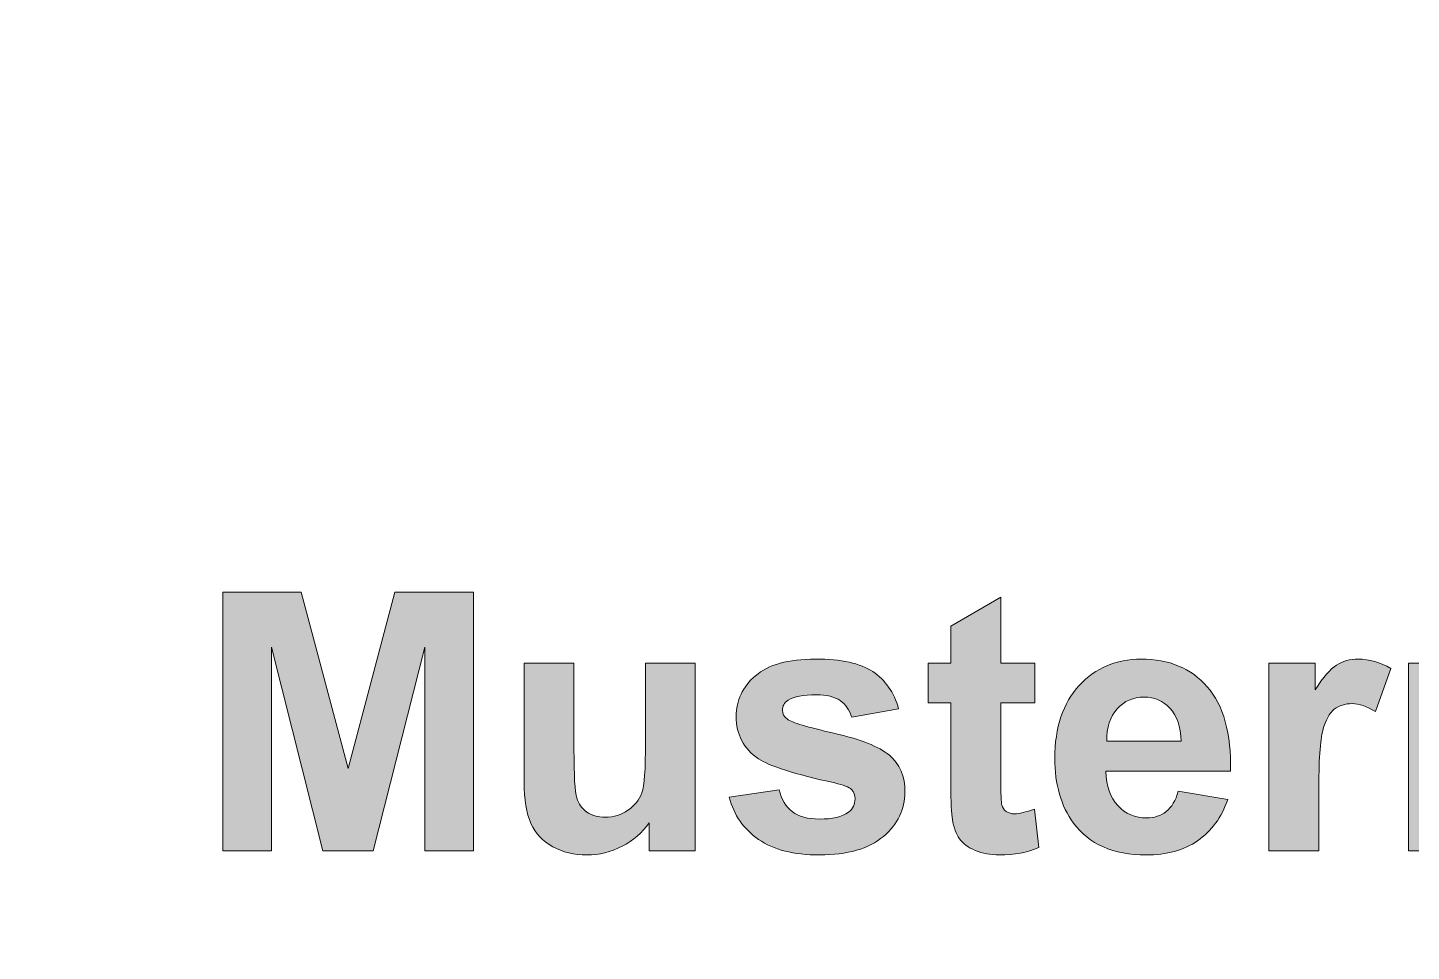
# Model space of a CAD drawing. Header units: millimetres. Extents: x 234 to 444, y 156 to 226.
# Drawn here: x 283.88 to 301.22, y 190.68 to 202.26 of the extents above; entities that cross this region are included whole.
import ezdxf

# ---------------------------------------------------------------- set-up
doc = ezdxf.new("R2010")
doc.units = ezdxf.units.MM
doc.header["$MEASUREMENT"] = 0
doc.layers.get('0').update_dxf_attribs({"lineweight": 0})

# ---------------------------------------------------------------- blocks, each defined once
blk = doc.blocks.new('Block_3')
at = {"transparency": 33554687}
h = blk.add_hatch(color=7, dxfattribs=at)
h.dxf.hatch_style = 2
edge = h.paths.add_edge_path()
edge.add_spline(control_points=[(286.321, 191.938), (286.321, 191.938), (286.321, 195.181), (286.321, 195.181), (286.321, 195.181), (287.304, 195.181), (287.304, 195.181), (287.304, 195.181), (287.895, 192.968), (287.895, 192.968), (287.895, 192.968), (288.479, 195.181), (288.479, 195.181), (288.479, 195.181), (289.465, 195.181), (289.465, 195.181), (289.465, 195.181), (289.465, 191.938), (289.465, 191.938), (289.465, 191.938), (288.854, 191.938), (288.854, 191.938), (288.854, 191.938), (288.854, 194.49), (288.854, 194.49), (288.854, 194.49), (288.208, 191.938), (288.208, 191.938), (288.208, 191.938), (287.576, 191.938), (287.576, 191.938), (287.576, 191.938), (286.932, 194.49), (286.932, 194.49), (286.932, 194.49), (286.932, 191.938), (286.932, 191.938), (286.932, 191.938), (286.321, 191.938), (286.321, 191.938)], knot_values=[0, 0, 0, 0, 1, 1, 1, 2, 2, 2, 3, 3, 3, 4, 4, 4, 5, 5, 5, 6, 6, 6, 7, 7, 7, 8, 8, 8, 9, 9, 9, 10, 10, 10, 11, 11, 11, 12, 12, 12, 13, 13, 13, 13], degree=3, periodic=0)
h = blk.add_hatch(color=7, dxfattribs=at)
h.dxf.hatch_style = 2
edge = h.paths.add_edge_path()
edge.add_spline(control_points=[(296.501, 194.287), (296.501, 194.287), (296.501, 193.791), (296.501, 193.791), (296.501, 193.791), (296.075, 193.791), (296.075, 193.791), (296.075, 193.791), (296.075, 192.845), (296.075, 192.845), (296.075, 192.653), (296.079, 192.541), (296.087, 192.51), (296.095, 192.478), (296.114, 192.451), (296.143, 192.431), (296.172, 192.41), (296.207, 192.4), (296.248, 192.4), (296.306, 192.4), (296.389, 192.42), (296.499, 192.46), (296.499, 192.46), (296.552, 191.977), (296.552, 191.977), (296.407, 191.916), (296.243, 191.885), (296.059, 191.885), (295.947, 191.885), (295.846, 191.903), (295.755, 191.941), (295.665, 191.979), (295.599, 192.027), (295.557, 192.087), (295.514, 192.147), (295.485, 192.227), (295.469, 192.329), (295.456, 192.401), (295.449, 192.547), (295.449, 192.767), (295.449, 192.767), (295.449, 193.791), (295.449, 193.791), (295.449, 193.791), (295.163, 193.791), (295.163, 193.791), (295.163, 193.791), (295.163, 194.287), (295.163, 194.287), (295.163, 194.287), (295.449, 194.287), (295.449, 194.287), (295.449, 194.287), (295.449, 194.753), (295.449, 194.753), (295.449, 194.753), (296.075, 195.116), (296.075, 195.116), (296.075, 195.116), (296.075, 194.287), (296.075, 194.287), (296.075, 194.287), (296.501, 194.287), (296.501, 194.287)], knot_values=[0, 0, 0, 0, 1, 1, 1, 2, 2, 2, 3, 3, 3, 4, 4, 4, 5, 5, 5, 6, 6, 6, 7, 7, 7, 8, 8, 8, 9, 9, 9, 10, 10, 10, 11, 11, 11, 12, 12, 12, 13, 13, 13, 14, 14, 14, 15, 15, 15, 16, 16, 16, 17, 17, 17, 18, 18, 18, 19, 19, 19, 20, 20, 20, 21, 21, 21, 21], degree=3, periodic=0)
h = blk.add_hatch(color=7, dxfattribs=at)
h.dxf.hatch_style = 2
edge = h.paths.add_edge_path()
edge.add_spline(control_points=[(291.666, 191.938), (291.666, 191.938), (291.666, 192.289), (291.666, 192.289), (291.58, 192.164), (291.467, 192.065), (291.327, 191.993), (291.187, 191.921), (291.039, 191.885), (290.884, 191.885), (290.725, 191.885), (290.583, 191.919), (290.458, 191.988), (290.332, 192.058), (290.241, 192.155), (290.185, 192.28), (290.128, 192.406), (290.1, 192.579), (290.1, 192.8), (290.1, 192.8), (290.1, 194.287), (290.1, 194.287), (290.1, 194.287), (290.724, 194.287), (290.724, 194.287), (290.724, 194.287), (290.724, 193.207), (290.724, 193.207), (290.724, 192.877), (290.735, 192.675), (290.758, 192.6), (290.782, 192.526), (290.823, 192.467), (290.884, 192.423), (290.945, 192.38), (291.022, 192.358), (291.115, 192.358), (291.222, 192.358), (291.317, 192.387), (291.401, 192.445), (291.486, 192.503), (291.543, 192.576), (291.575, 192.662), (291.606, 192.748), (291.621, 192.96), (291.621, 193.296), (291.621, 193.296), (291.621, 194.287), (291.621, 194.287), (291.621, 194.287), (292.245, 194.287), (292.245, 194.287), (292.245, 194.287), (292.245, 191.938), (292.245, 191.938), (292.245, 191.938), (291.666, 191.938), (291.666, 191.938)], knot_values=[0, 0, 0, 0, 1, 1, 1, 2, 2, 2, 3, 3, 3, 4, 4, 4, 5, 5, 5, 6, 6, 6, 7, 7, 7, 8, 8, 8, 9, 9, 9, 10, 10, 10, 11, 11, 11, 12, 12, 12, 13, 13, 13, 14, 14, 14, 15, 15, 15, 16, 16, 16, 17, 17, 17, 18, 18, 18, 19, 19, 19, 19], degree=3, periodic=0)
h = blk.add_hatch(color=7, dxfattribs=at)
h.dxf.hatch_style = 2
edge = h.paths.add_edge_path()
edge.add_spline(control_points=[(292.671, 192.608), (292.671, 192.608), (293.298, 192.703), (293.298, 192.703), (293.324, 192.582), (293.378, 192.49), (293.459, 192.428), (293.541, 192.365), (293.655, 192.334), (293.802, 192.334), (293.963, 192.334), (294.084, 192.363), (294.166, 192.422), (294.22, 192.463), (294.248, 192.519), (294.248, 192.588), (294.248, 192.635), (294.233, 192.674), (294.203, 192.705), (294.172, 192.735), (294.103, 192.762), (293.994, 192.787), (293.491, 192.898), (293.172, 192.999), (293.038, 193.09), (292.851, 193.217), (292.758, 193.393), (292.758, 193.619), (292.758, 193.822), (292.839, 193.993), (293, 194.132), (293.161, 194.27), (293.411, 194.34), (293.75, 194.34), (294.073, 194.34), (294.313, 194.288), (294.47, 194.183), (294.627, 194.078), (294.735, 193.923), (294.794, 193.718), (294.794, 193.718), (294.206, 193.61), (294.206, 193.61), (294.18, 193.701), (294.133, 193.771), (294.062, 193.82), (293.992, 193.869), (293.892, 193.893), (293.762, 193.893), (293.597, 193.893), (293.479, 193.87), (293.408, 193.825), (293.361, 193.792), (293.337, 193.75), (293.337, 193.698), (293.337, 193.654), (293.358, 193.617), (293.399, 193.586), (293.456, 193.544), (293.65, 193.486), (293.982, 193.411), (294.315, 193.336), (294.547, 193.244), (294.678, 193.134), (294.809, 193.024), (294.874, 192.87), (294.874, 192.672), (294.874, 192.457), (294.784, 192.272), (294.603, 192.117), (294.422, 191.962), (294.155, 191.885), (293.802, 191.885), (293.48, 191.885), (293.226, 191.949), (293.039, 192.079), (292.851, 192.209), (292.729, 192.385), (292.671, 192.608)], knot_values=[0, 0, 0, 0, 1, 1, 1, 2, 2, 2, 3, 3, 3, 4, 4, 4, 5, 5, 5, 6, 6, 6, 7, 7, 7, 8, 8, 8, 9, 9, 9, 10, 10, 10, 11, 11, 11, 12, 12, 12, 13, 13, 13, 14, 14, 14, 15, 15, 15, 16, 16, 16, 17, 17, 17, 18, 18, 18, 19, 19, 19, 20, 20, 20, 21, 21, 21, 22, 22, 22, 23, 23, 23, 24, 24, 24, 25, 25, 25, 26, 26, 26, 26], degree=3, periodic=0)
h = blk.add_hatch(color=7, dxfattribs=at)
h.dxf.hatch_style = 2
edge = h.paths.add_edge_path()
edge.add_spline(control_points=[(298.336, 193.313), (298.331, 193.493), (298.284, 193.63), (298.195, 193.724), (298.107, 193.817), (297.999, 193.864), (297.872, 193.864), (297.735, 193.864), (297.623, 193.815), (297.534, 193.716), (297.445, 193.617), (297.401, 193.483), (297.403, 193.313), (297.403, 193.313), (298.336, 193.313), (298.336, 193.313)], knot_values=[0, 0, 0, 0, 1, 1, 1, 2, 2, 2, 3, 3, 3, 4, 4, 4, 5, 5, 5, 5], degree=3, periodic=0)
edge = h.paths.add_edge_path()
edge.add_spline(control_points=[(298.3, 192.685), (298.3, 192.685), (298.922, 192.581), (298.922, 192.581), (298.842, 192.354), (298.716, 192.181), (298.543, 192.063), (298.371, 191.944), (298.155, 191.885), (297.896, 191.885), (297.486, 191.885), (297.182, 192.018), (296.985, 192.285), (296.83, 192.499), (296.752, 192.769), (296.752, 193.095), (296.752, 193.484), (296.855, 193.789), (297.059, 194.009), (297.263, 194.23), (297.521, 194.34), (297.834, 194.34), (298.184, 194.34), (298.461, 194.224), (298.664, 193.994), (298.867, 193.763), (298.964, 193.409), (298.955, 192.933), (298.955, 192.933), (297.392, 192.933), (297.392, 192.933), (297.396, 192.749), (297.446, 192.605), (297.543, 192.503), (297.639, 192.4), (297.759, 192.349), (297.903, 192.349), (298, 192.349), (298.082, 192.376), (298.149, 192.429), (298.216, 192.482), (298.266, 192.567), (298.3, 192.685)], knot_values=[0, 0, 0, 0, 1, 1, 1, 2, 2, 2, 3, 3, 3, 4, 4, 4, 5, 5, 5, 6, 6, 6, 7, 7, 7, 8, 8, 8, 9, 9, 9, 10, 10, 10, 11, 11, 11, 12, 12, 12, 13, 13, 13, 14, 14, 14, 14], degree=3, periodic=0)
h = blk.add_hatch(color=7, dxfattribs=at)
h.dxf.hatch_style = 2
edge = h.paths.add_edge_path()
edge.add_spline(control_points=[(300.061, 191.938), (300.061, 191.938), (299.437, 191.938), (299.437, 191.938), (299.437, 191.938), (299.437, 194.287), (299.437, 194.287), (299.437, 194.287), (300.016, 194.287), (300.016, 194.287), (300.016, 194.287), (300.016, 193.953), (300.016, 193.953), (300.115, 194.111), (300.205, 194.215), (300.284, 194.265), (300.363, 194.315), (300.453, 194.34), (300.554, 194.34), (300.696, 194.34), (300.833, 194.301), (300.965, 194.223), (300.965, 194.223), (300.771, 193.681), (300.771, 193.681), (300.666, 193.749), (300.568, 193.782), (300.478, 193.782), (300.391, 193.782), (300.317, 193.759), (300.256, 193.711), (300.195, 193.663), (300.148, 193.576), (300.113, 193.451), (300.078, 193.325), (300.061, 193.063), (300.061, 192.663), (300.061, 192.663), (300.061, 191.938), (300.061, 191.938)], knot_values=[0, 0, 0, 0, 1, 1, 1, 2, 2, 2, 3, 3, 3, 4, 4, 4, 5, 5, 5, 6, 6, 6, 7, 7, 7, 8, 8, 8, 9, 9, 9, 10, 10, 10, 11, 11, 11, 12, 12, 12, 13, 13, 13, 13], degree=3, periodic=0)
h = blk.add_hatch(color=7, dxfattribs=at)
h.dxf.hatch_style = 2
edge = h.paths.add_edge_path()
edge.add_spline(control_points=[(301.186, 194.287), (301.186, 194.287), (301.762, 194.287), (301.762, 194.287), (301.762, 194.287), (301.762, 193.966), (301.762, 193.966), (301.967, 194.215), (302.212, 194.34), (302.497, 194.34), (302.648, 194.34), (302.778, 194.309), (302.89, 194.247), (303.001, 194.185), (303.092, 194.091), (303.163, 193.966), (303.266, 194.091), (303.378, 194.185), (303.498, 194.247), (303.618, 194.309), (303.746, 194.34), (303.882, 194.34), (304.055, 194.34), (304.202, 194.305), (304.322, 194.235), (304.442, 194.165), (304.531, 194.062), (304.591, 193.926), (304.633, 193.826), (304.655, 193.664), (304.655, 193.44), (304.655, 193.44), (304.655, 191.938), (304.655, 191.938), (304.655, 191.938), (304.031, 191.938), (304.031, 191.938), (304.031, 191.938), (304.031, 193.28), (304.031, 193.28), (304.031, 193.513), (304.009, 193.664), (303.967, 193.732), (303.909, 193.82), (303.82, 193.864), (303.7, 193.864), (303.613, 193.864), (303.53, 193.838), (303.454, 193.785), (303.376, 193.732), (303.321, 193.654), (303.287, 193.551), (303.253, 193.449), (303.236, 193.287), (303.236, 193.066), (303.236, 193.066), (303.236, 191.938), (303.236, 191.938), (303.236, 191.938), (302.612, 191.938), (302.612, 191.938), (302.612, 191.938), (302.612, 193.225), (302.612, 193.225), (302.612, 193.454), (302.601, 193.601), (302.579, 193.667), (302.557, 193.734), (302.522, 193.783), (302.476, 193.816), (302.429, 193.848), (302.366, 193.864), (302.286, 193.864), (302.189, 193.864), (302.103, 193.838), (302.026, 193.787), (301.949, 193.735), (301.894, 193.661), (301.86, 193.564), (301.827, 193.466), (301.81, 193.305), (301.81, 193.079), (301.81, 193.079), (301.81, 191.938), (301.81, 191.938), (301.81, 191.938), (301.186, 191.938), (301.186, 191.938), (301.186, 191.938), (301.186, 194.287), (301.186, 194.287)], knot_values=[0, 0, 0, 0, 1, 1, 1, 2, 2, 2, 3, 3, 3, 4, 4, 4, 5, 5, 5, 6, 6, 6, 7, 7, 7, 8, 8, 8, 9, 9, 9, 10, 10, 10, 11, 11, 11, 12, 12, 12, 13, 13, 13, 14, 14, 14, 15, 15, 15, 16, 16, 16, 17, 17, 17, 18, 18, 18, 19, 19, 19, 20, 20, 20, 21, 21, 21, 22, 22, 22, 23, 23, 23, 24, 24, 24, 25, 25, 25, 26, 26, 26, 27, 27, 27, 28, 28, 28, 29, 29, 29, 30, 30, 30, 30], degree=3, periodic=0)
for points, knots in [([(286.321, 191.938), (286.321, 191.938), (286.321, 195.181), (286.321, 195.181), (286.321, 195.181), (287.304, 195.181), (287.304, 195.181), (287.304, 195.181), (287.895, 192.968), (287.895, 192.968), (287.895, 192.968), (288.479, 195.181), (288.479, 195.181), (288.479, 195.181), (289.465, 195.181), (289.465, 195.181), (289.465, 195.181), (289.465, 191.938), (289.465, 191.938), (289.465, 191.938), (288.854, 191.938), (288.854, 191.938), (288.854, 191.938), (288.854, 194.49), (288.854, 194.49), (288.854, 194.49), (288.208, 191.938), (288.208, 191.938), (288.208, 191.938), (287.576, 191.938), (287.576, 191.938), (287.576, 191.938), (286.932, 194.49), (286.932, 194.49), (286.932, 194.49), (286.932, 191.938), (286.932, 191.938), (286.932, 191.938), (286.321, 191.938), (286.321, 191.938)], [0, 0, 0, 0, 1, 1, 1, 2, 2, 2, 3, 3, 3, 4, 4, 4, 5, 5, 5, 6, 6, 6, 7, 7, 7, 8, 8, 8, 9, 9, 9, 10, 10, 10, 11, 11, 11, 12, 12, 12, 13, 13, 13, 13]), ([(296.501, 194.287), (296.501, 194.287), (296.501, 193.791), (296.501, 193.791), (296.501, 193.791), (296.075, 193.791), (296.075, 193.791), (296.075, 193.791), (296.075, 192.845), (296.075, 192.845), (296.075, 192.653), (296.079, 192.541), (296.087, 192.51), (296.095, 192.478), (296.114, 192.451), (296.143, 192.431), (296.172, 192.41), (296.207, 192.4), (296.248, 192.4), (296.306, 192.4), (296.389, 192.42), (296.499, 192.46), (296.499, 192.46), (296.552, 191.977), (296.552, 191.977), (296.407, 191.916), (296.243, 191.885), (296.059, 191.885), (295.947, 191.885), (295.846, 191.903), (295.755, 191.941), (295.665, 191.979), (295.599, 192.027), (295.557, 192.087), (295.514, 192.147), (295.485, 192.227), (295.469, 192.329), (295.456, 192.401), (295.449, 192.547), (295.449, 192.767), (295.449, 192.767), (295.449, 193.791), (295.449, 193.791), (295.449, 193.791), (295.163, 193.791), (295.163, 193.791), (295.163, 193.791), (295.163, 194.287), (295.163, 194.287), (295.163, 194.287), (295.449, 194.287), (295.449, 194.287), (295.449, 194.287), (295.449, 194.753), (295.449, 194.753), (295.449, 194.753), (296.075, 195.116), (296.075, 195.116), (296.075, 195.116), (296.075, 194.287), (296.075, 194.287), (296.075, 194.287), (296.501, 194.287), (296.501, 194.287)], [0, 0, 0, 0, 1, 1, 1, 2, 2, 2, 3, 3, 3, 4, 4, 4, 5, 5, 5, 6, 6, 6, 7, 7, 7, 8, 8, 8, 9, 9, 9, 10, 10, 10, 11, 11, 11, 12, 12, 12, 13, 13, 13, 14, 14, 14, 15, 15, 15, 16, 16, 16, 17, 17, 17, 18, 18, 18, 19, 19, 19, 20, 20, 20, 21, 21, 21, 21]), ([(291.666, 191.938), (291.666, 191.938), (291.666, 192.289), (291.666, 192.289), (291.58, 192.164), (291.467, 192.065), (291.327, 191.993), (291.187, 191.921), (291.039, 191.885), (290.884, 191.885), (290.725, 191.885), (290.583, 191.919), (290.458, 191.988), (290.332, 192.058), (290.241, 192.155), (290.185, 192.28), (290.128, 192.406), (290.1, 192.579), (290.1, 192.8), (290.1, 192.8), (290.1, 194.287), (290.1, 194.287), (290.1, 194.287), (290.724, 194.287), (290.724, 194.287), (290.724, 194.287), (290.724, 193.207), (290.724, 193.207), (290.724, 192.877), (290.735, 192.675), (290.758, 192.6), (290.782, 192.526), (290.823, 192.467), (290.884, 192.423), (290.945, 192.38), (291.022, 192.358), (291.115, 192.358), (291.222, 192.358), (291.317, 192.387), (291.401, 192.445), (291.486, 192.503), (291.543, 192.576), (291.575, 192.662), (291.606, 192.748), (291.621, 192.96), (291.621, 193.296), (291.621, 193.296), (291.621, 194.287), (291.621, 194.287), (291.621, 194.287), (292.245, 194.287), (292.245, 194.287), (292.245, 194.287), (292.245, 191.938), (292.245, 191.938), (292.245, 191.938), (291.666, 191.938), (291.666, 191.938)], [0, 0, 0, 0, 1, 1, 1, 2, 2, 2, 3, 3, 3, 4, 4, 4, 5, 5, 5, 6, 6, 6, 7, 7, 7, 8, 8, 8, 9, 9, 9, 10, 10, 10, 11, 11, 11, 12, 12, 12, 13, 13, 13, 14, 14, 14, 15, 15, 15, 16, 16, 16, 17, 17, 17, 18, 18, 18, 19, 19, 19, 19]), ([(292.671, 192.608), (292.671, 192.608), (293.298, 192.703), (293.298, 192.703), (293.324, 192.582), (293.378, 192.49), (293.459, 192.428), (293.541, 192.365), (293.655, 192.334), (293.802, 192.334), (293.963, 192.334), (294.084, 192.363), (294.166, 192.422), (294.22, 192.463), (294.248, 192.519), (294.248, 192.588), (294.248, 192.635), (294.233, 192.674), (294.203, 192.705), (294.172, 192.735), (294.103, 192.762), (293.994, 192.787), (293.491, 192.898), (293.172, 192.999), (293.038, 193.09), (292.851, 193.217), (292.758, 193.393), (292.758, 193.619), (292.758, 193.822), (292.839, 193.993), (293, 194.132), (293.161, 194.27), (293.411, 194.34), (293.75, 194.34), (294.073, 194.34), (294.313, 194.288), (294.47, 194.183), (294.627, 194.078), (294.735, 193.923), (294.794, 193.718), (294.794, 193.718), (294.206, 193.61), (294.206, 193.61), (294.18, 193.701), (294.133, 193.771), (294.062, 193.82), (293.992, 193.869), (293.892, 193.893), (293.762, 193.893), (293.597, 193.893), (293.479, 193.87), (293.408, 193.825), (293.361, 193.792), (293.337, 193.75), (293.337, 193.698), (293.337, 193.654), (293.358, 193.617), (293.399, 193.586), (293.456, 193.544), (293.65, 193.486), (293.982, 193.411), (294.315, 193.336), (294.547, 193.244), (294.678, 193.134), (294.809, 193.024), (294.874, 192.87), (294.874, 192.672), (294.874, 192.457), (294.784, 192.272), (294.603, 192.117), (294.422, 191.962), (294.155, 191.885), (293.802, 191.885), (293.48, 191.885), (293.226, 191.949), (293.039, 192.079), (292.851, 192.209), (292.729, 192.385), (292.671, 192.608)], [0, 0, 0, 0, 1, 1, 1, 2, 2, 2, 3, 3, 3, 4, 4, 4, 5, 5, 5, 6, 6, 6, 7, 7, 7, 8, 8, 8, 9, 9, 9, 10, 10, 10, 11, 11, 11, 12, 12, 12, 13, 13, 13, 14, 14, 14, 15, 15, 15, 16, 16, 16, 17, 17, 17, 18, 18, 18, 19, 19, 19, 20, 20, 20, 21, 21, 21, 22, 22, 22, 23, 23, 23, 24, 24, 24, 25, 25, 25, 26, 26, 26, 26]), ([(298.3, 192.685), (298.3, 192.685), (298.922, 192.581), (298.922, 192.581), (298.842, 192.354), (298.716, 192.181), (298.543, 192.063), (298.371, 191.944), (298.155, 191.885), (297.896, 191.885), (297.486, 191.885), (297.182, 192.018), (296.985, 192.285), (296.83, 192.499), (296.752, 192.769), (296.752, 193.095), (296.752, 193.484), (296.855, 193.789), (297.059, 194.009), (297.263, 194.23), (297.521, 194.34), (297.834, 194.34), (298.184, 194.34), (298.461, 194.224), (298.664, 193.994), (298.867, 193.763), (298.964, 193.409), (298.955, 192.933), (298.955, 192.933), (297.392, 192.933), (297.392, 192.933), (297.396, 192.749), (297.446, 192.605), (297.543, 192.503), (297.639, 192.4), (297.759, 192.349), (297.903, 192.349), (298, 192.349), (298.082, 192.376), (298.149, 192.429), (298.216, 192.482), (298.266, 192.567), (298.3, 192.685)], [0, 0, 0, 0, 1, 1, 1, 2, 2, 2, 3, 3, 3, 4, 4, 4, 5, 5, 5, 6, 6, 6, 7, 7, 7, 8, 8, 8, 9, 9, 9, 10, 10, 10, 11, 11, 11, 12, 12, 12, 13, 13, 13, 14, 14, 14, 14]), ([(300.061, 191.938), (300.061, 191.938), (299.437, 191.938), (299.437, 191.938), (299.437, 191.938), (299.437, 194.287), (299.437, 194.287), (299.437, 194.287), (300.016, 194.287), (300.016, 194.287), (300.016, 194.287), (300.016, 193.953), (300.016, 193.953), (300.115, 194.111), (300.205, 194.215), (300.284, 194.265), (300.363, 194.315), (300.453, 194.34), (300.554, 194.34), (300.696, 194.34), (300.833, 194.301), (300.965, 194.223), (300.965, 194.223), (300.771, 193.681), (300.771, 193.681), (300.666, 193.749), (300.568, 193.782), (300.478, 193.782), (300.391, 193.782), (300.317, 193.759), (300.256, 193.711), (300.195, 193.663), (300.148, 193.576), (300.113, 193.451), (300.078, 193.325), (300.061, 193.063), (300.061, 192.663), (300.061, 192.663), (300.061, 191.938), (300.061, 191.938)], [0, 0, 0, 0, 1, 1, 1, 2, 2, 2, 3, 3, 3, 4, 4, 4, 5, 5, 5, 6, 6, 6, 7, 7, 7, 8, 8, 8, 9, 9, 9, 10, 10, 10, 11, 11, 11, 12, 12, 12, 13, 13, 13, 13]), ([(301.186, 194.287), (301.186, 194.287), (301.762, 194.287), (301.762, 194.287), (301.762, 194.287), (301.762, 193.966), (301.762, 193.966), (301.967, 194.215), (302.212, 194.34), (302.497, 194.34), (302.648, 194.34), (302.778, 194.309), (302.89, 194.247), (303.001, 194.185), (303.092, 194.091), (303.163, 193.966), (303.266, 194.091), (303.378, 194.185), (303.498, 194.247), (303.618, 194.309), (303.746, 194.34), (303.882, 194.34), (304.055, 194.34), (304.202, 194.305), (304.322, 194.235), (304.442, 194.165), (304.531, 194.062), (304.591, 193.926), (304.633, 193.826), (304.655, 193.664), (304.655, 193.44), (304.655, 193.44), (304.655, 191.938), (304.655, 191.938), (304.655, 191.938), (304.031, 191.938), (304.031, 191.938), (304.031, 191.938), (304.031, 193.28), (304.031, 193.28), (304.031, 193.513), (304.009, 193.664), (303.967, 193.732), (303.909, 193.82), (303.82, 193.864), (303.7, 193.864), (303.613, 193.864), (303.53, 193.838), (303.454, 193.785), (303.376, 193.732), (303.321, 193.654), (303.287, 193.551), (303.253, 193.449), (303.236, 193.287), (303.236, 193.066), (303.236, 193.066), (303.236, 191.938), (303.236, 191.938), (303.236, 191.938), (302.612, 191.938), (302.612, 191.938), (302.612, 191.938), (302.612, 193.225), (302.612, 193.225), (302.612, 193.454), (302.601, 193.601), (302.579, 193.667), (302.557, 193.734), (302.522, 193.783), (302.476, 193.816), (302.429, 193.848), (302.366, 193.864), (302.286, 193.864), (302.189, 193.864), (302.103, 193.838), (302.026, 193.787), (301.949, 193.735), (301.894, 193.661), (301.86, 193.564), (301.827, 193.466), (301.81, 193.305), (301.81, 193.079), (301.81, 193.079), (301.81, 191.938), (301.81, 191.938), (301.81, 191.938), (301.186, 191.938), (301.186, 191.938), (301.186, 191.938), (301.186, 194.287), (301.186, 194.287)], [0, 0, 0, 0, 1, 1, 1, 2, 2, 2, 3, 3, 3, 4, 4, 4, 5, 5, 5, 6, 6, 6, 7, 7, 7, 8, 8, 8, 9, 9, 9, 10, 10, 10, 11, 11, 11, 12, 12, 12, 13, 13, 13, 14, 14, 14, 15, 15, 15, 16, 16, 16, 17, 17, 17, 18, 18, 18, 19, 19, 19, 20, 20, 20, 21, 21, 21, 22, 22, 22, 23, 23, 23, 24, 24, 24, 25, 25, 25, 26, 26, 26, 27, 27, 27, 28, 28, 28, 29, 29, 29, 30, 30, 30, 30]), ([(298.336, 193.313), (298.331, 193.493), (298.284, 193.63), (298.195, 193.724), (298.107, 193.817), (297.999, 193.864), (297.872, 193.864), (297.735, 193.864), (297.623, 193.815), (297.534, 193.716), (297.445, 193.617), (297.401, 193.483), (297.403, 193.313), (297.403, 193.313), (298.336, 193.313), (298.336, 193.313)], [0, 0, 0, 0, 1, 1, 1, 2, 2, 2, 3, 3, 3, 4, 4, 4, 5, 5, 5, 5])]:
    blk.add_open_spline(points, degree=3, knots=knots)
blk = doc.blocks.new('Block_2')
blk.add_blockref('Block_3', (0, 0))
blk = doc.blocks.new('Block_0')
at = {"color": 7, "lineweight": 40}
blk.add_open_spline([(257.086, 217.666), (257.086, 217.666), (336.233, 217.666), (336.233, 217.666), (337.802, 217.666), (339.074, 216.399), (339.074, 214.836), (339.074, 214.836), (339.074, 166.718), (339.074, 166.718), (339.074, 165.154), (337.802, 163.887), (336.233, 163.887), (336.233, 163.887), (257.086, 163.887), (257.086, 163.887), (255.517, 163.887), (254.244, 165.154), (254.244, 166.718), (254.244, 166.718), (254.244, 214.836), (254.244, 214.836), (254.244, 216.399), (255.517, 217.666), (257.086, 217.666)], degree=3, knots=[0, 0, 0, 0, 1, 1, 1, 2, 2, 2, 3, 3, 3, 4, 4, 4, 5, 5, 5, 6, 6, 6, 7, 7, 7, 8, 8, 8, 8], dxfattribs=at)
blk.add_blockref('Block_2', (0, 0))

msp = doc.modelspace()

# ---------------------------------------------------------------- block references
msp.add_blockref('Block_0', (0, 0))

doc.saveas('drawing.dxf')
